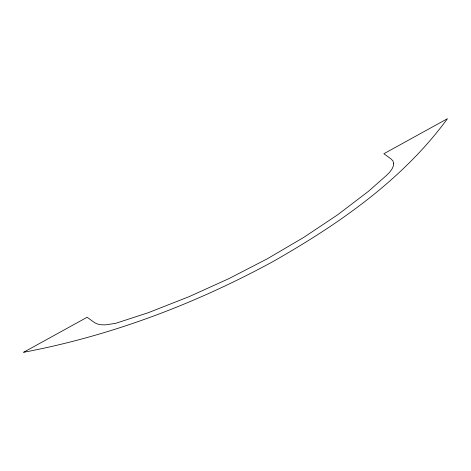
<?xml version="1.0" encoding="UTF-8"?>
<svg xmlns="http://www.w3.org/2000/svg" width="471" height="471" viewBox="0 0 471 471"><rect width="100%" height="100%" fill="white"/><g stroke="black" fill="none" stroke-linecap="round" stroke-linejoin="round"><path stroke-width="0.71" d="M393.662 163.331L393.32 166.086L391.937 169.136L389.546 172.362L386.238 175.648L368.328 191.42L337.678 214.776L303.866 237.325L267.428 258.72L228.935 278.614L188.995 296.706L148.235 312.715L115.489 323.389L105.157 324.896L100.794 324.725L97.179 323.942L94.441 322.576L87.135 317.26L23.55 352.302C110.579 335.923 194.329 304.272 272.055 262.082C337.872 224.744 402.21 180.411 447.45 118.698L383.865 153.74L391.171 159.051L392.938 160.958L393.662 163.331"/></g></svg>
